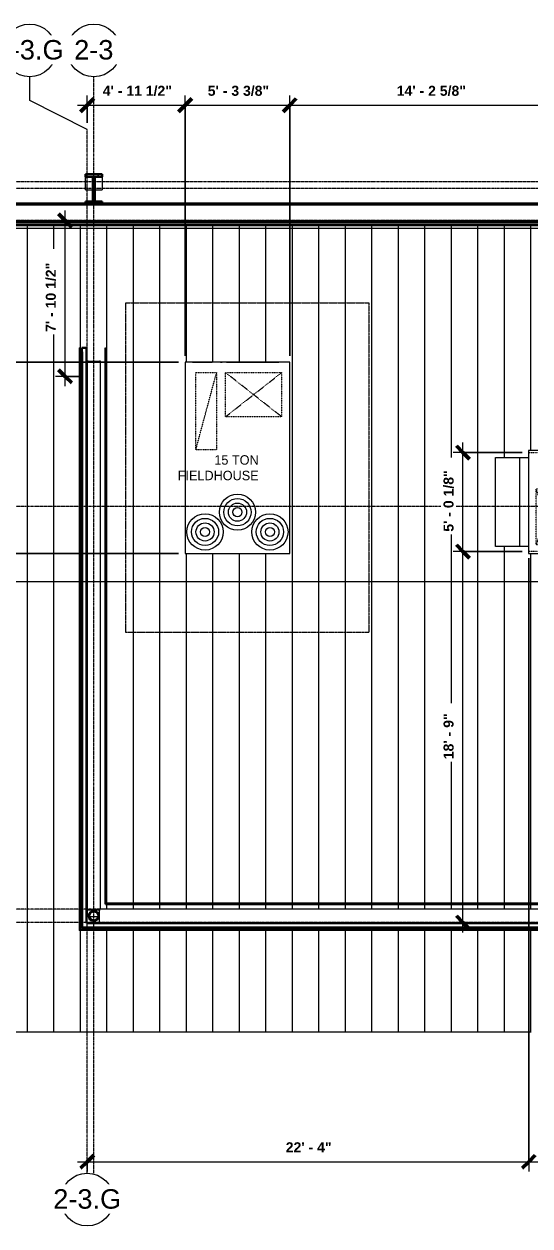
# Model space of a CAD drawing. Header units: inches. Extents: x 21290 to 29398, y -23522 to -20467.
# Drawn here: x 27099 to 27407, y -22979 to -22250 of the extents above; entities that cross this region are included whole.
import ezdxf

# ---------------------------------------------------------------- set-up
doc = ezdxf.new("R2010")
doc.units = ezdxf.units.IN
doc.header["$MEASUREMENT"] = 0
for name, pattern in [('Dash', [0.25, 0.125, -0.125]), ('Grid Line 1_2_', [0.875, 0.5, -0.125, 0.125, -0.125]), ('Hidden', [0.28125, 0.1875, -0.09375])]:
    doc.linetypes.add(name, pattern=pattern)
for name, color, linetype, lineweight in [('A-ANNO-DIMS', 211, 'Continuous', 9), ('A-ANNO-DIMS-64', 211, 'Continuous', 9), ('A-ROOF', 132, 'Continuous', 13), ('A-ROOF-PATT', 132, 'Continuous', 13), ('A-WALL', 113, 'Continuous', 13), ('G-ANNO-SYMB', 111, 'Continuous', 9), ('M-EQPM', 50, 'Continuous', 13), ('M-EQPM-HDLN', 50, 'Dash', 9), ('M-EQPM-IDEN', 50, 'Continuous', 9), ('S-BEAM', 12, 'Continuous', 13), ('S-COLS', 52, 'Continuous', 13), ('S-GRID', 1, 'Continuous', 9), ('S-GRID-IDEN', 1, 'Continuous', 9)]:
    doc.layers.add(name, color=color, linetype=linetype, lineweight=lineweight)
doc.styles.add('Arial_2', font='arial.ttf', dxfattribs={"height": 11.802395})
doc.styles.add('Arial_B', font='arialbd.ttf', dxfattribs={"height": 6.088537})
doc.styles.add('Century Gothic_1', font='GOTHIC.TTF', dxfattribs={"height": 5.748447})
doc.dimstyles.new('OD_Dimension', dxfattribs={"dimscale": 12, "dimtxt": 6, "dimasz": 0.666667, "dimexe": 0.5, "dimexo": 0.333333, "dimgap": 0.333333, "dimtad": 1, "dimdec": 3, "dimrnd": 0.125, "dimzin": 1, "dimdsep": 46, "dimlunit": 4, "dimtxsty": 'Arial_B', "dimblk1": 'OBLIQUE', "dimblk2": 'OBLIQUE', "dimsah": 1, "dimcen": 0.09, "dimdle": 0.5, "dimazin": 0, "dimtfac": 1, "dimtdec": 4, "dimtix": 1, "dimtmove": 0, "dimatfit": 3, "dimfxl": 1, "dimtvp": 1, "dimtfill": 1, "dimfrac": 2, "dimtolj": 1, "dimtzin": 0, "dimlwd": 13, "dimlwe": 13, "dimarcsym": 2})
doc.dimstyles.new('OD_Dimension_1', dxfattribs={"dimscale": 12, "dimtxt": 6, "dimasz": 0.666667, "dimexe": 0.5, "dimexo": 0.333333, "dimgap": 0.333333, "dimtad": 1, "dimdec": 3, "dimrnd": 0.125, "dimzin": 1, "dimdsep": 46, "dimlunit": 4, "dimtxsty": 'Arial_B', "dimblk1": 'OBLIQUE', "dimblk2": 'OBLIQUE', "dimsah": 1, "dimcen": 0.09, "dimdle": 0.5, "dimazin": 0, "dimtfac": 1, "dimtdec": 4, "dimtix": 1, "dimtmove": 0, "dimatfit": 3, "dimfxl": 1, "dimtvp": 1, "dimtfill": 1, "dimfrac": 2, "dimtolj": 1, "dimtzin": 0, "dimlwd": 13, "dimlwe": 13, "dimarcsym": 2})
doc.dimstyles.new('OD_Dimension_2', dxfattribs={"dimscale": 12, "dimtxt": 6, "dimasz": 0.666667, "dimexe": 0.5, "dimexo": 0.333333, "dimgap": 0.333333, "dimtad": 1, "dimdec": 3, "dimrnd": 0.125, "dimzin": 1, "dimdsep": 46, "dimlunit": 4, "dimtxsty": 'Arial_B', "dimblk1": 'OBLIQUE', "dimblk2": 'OBLIQUE', "dimsah": 1, "dimcen": 0.09, "dimdle": 0.5, "dimazin": 0, "dimtfac": 1, "dimtdec": 4, "dimtix": 1, "dimtmove": 0, "dimatfit": 3, "dimfxl": 1, "dimtvp": 1, "dimtfill": 1, "dimfrac": 2, "dimtolj": 1, "dimtzin": 0, "dimlwd": 13, "dimlwe": 13, "dimarcsym": 2})
pattern_1 = [(225, (27141.822, -22360.053), (6.3356768, -6.3356768), []), (225, (27141.822, -22369.653), (6.3356768, -6.3356768), [])]

# ---------------------------------------------------------------- blocks, each defined once
blk = doc.blocks.new('Carrier_48TC_Standard_Efficiency_Gas_Heat_Electric_Cooling_Packaged_Rooftop_Unit_3_to_15_nominal_tons - 15 ton 48TC__16-873539-Roof Low - Callout 6')
at = {"layer": 'M-EQPM', "color": 63, "linetype": 'Hidden', "lineweight": 18}
for p, q in [((-105.94, -79.69), (-105.94, 67.69)), ((-105.94, 67.69), (93.94, 67.69)), ((93.94, 67.69), (93.94, -79.69)), ((93.94, -79.69), (-105.94, -79.69))]:
    blk.add_line(p, q, dxfattribs=at)
at = {"layer": 'M-EQPM', "color": 63, "lineweight": 18}
for p, q in [((57.94, 31.69), (-57.94, 31.69)), ((-57.94, 31.69), (-57.94, -31.69)), ((57.94, -31.69), (57.94, 31.69)), ((58.06, 27.31), (57.94, 27.31)), ((58.06, 27.31), (58.06, 15.44)), ((57.94, 15.44), (58.06, 15.44)), ((58.06, 10.34), (57.94, 10.34)), ((57.94, 9.29), (58.06, 9.29)), ((58.06, 10.32), (58.06, 10.34)), ((58.06, 10.34), (58.06, 9.29)), ((58.06, 9.29), (58.06, 9.31)), ((58.06, 6.69), (57.94, 6.69)), ((58.06, 6.69), (58.06, -25.06)), ((57.94, -25.06), (58.06, -25.06)), ((-57.94, -31.69), (57.94, -31.69))]:
    blk.add_line(p, q, dxfattribs=at)
for centre, radius in [((-44.94, 19.69), 11), ((-44.94, 19.69), 8.25), ((-44.94, 19.69), 5.5), ((-44.94, 19.69), 2.75), ((-32.94, 0), 11), ((-32.94, 0), 8.25), ((-32.94, 0), 5.5), ((-32.94, 0), 2.75), ((-44.94, -19.69), 11), ((-44.94, -19.69), 8.25), ((-44.94, -19.69), 5.5), ((-44.94, -19.69), 2.75)]:
    blk.add_circle(centre, radius, dxfattribs=at)
at = {"layer": 'M-EQPM-HDLN', "color": 63, "lineweight": 18}
for p, q in [((4.81, 25.31), (51.69, 12.69)), ((4.81, 12.69), (4.81, 25.31)), ((4.81, 25.31), (51.69, 25.31)), ((51.69, 25.31), (51.69, 12.69)), ((51.69, 12.69), (4.81, 12.69)), ((24.94, -26.81), (51.69, 7.19)), ((24.94, 7.19), (51.69, -26.81)), ((24.94, -26.81), (24.94, 7.19)), ((24.94, 7.19), (51.69, 7.19)), ((51.69, 7.19), (51.69, -26.81)), ((51.69, -26.81), (24.94, -26.81))]:
    blk.add_line(p, q, dxfattribs=at)
blk = doc.blocks.new('he3xrtf - 115 V Single Phase-880047-Roof Low - Callout 6')
at = {"layer": 'M-EQPM', "color": 63, "lineweight": 18}
for p, q in [((28.63, 31.19), (-28.62, 31.19)), ((-28.62, 31.19), (-28.62, -31.19)), ((28.63, -31.19), (28.63, 31.19)), ((28.63, 27), (33.75, 27)), ((28.63, -27), (28.63, 27)), ((33.75, 27), (48.5, 27)), ((33.75, 27), (33.75, -27)), ((48.5, 27), (48.5, -27)), ((-45.37, -4), (-28.62, -4)), ((-45.37, -4), (-45.37, -22)), ((-28.62, -4), (-28.62, -22)), ((-28.62, -22), (-45.37, -22)), ((-38.75, -27.81), (-38.75, -23.81)), ((-28.62, -23.81), (-38.75, -23.81)), ((-38.75, -27.81), (-28.62, -27.81)), ((33.75, -27), (28.63, -27)), ((48.5, -27), (33.75, -27)), ((-28.62, -31.19), (28.63, -31.19))]:
    blk.add_line(p, q, dxfattribs=at)
at = {"layer": 'M-EQPM-HDLN', "color": 63, "lineweight": 18}
for p, q in [((-28.44, -30.06), (-28.44, 30.06)), ((-28.44, 30.06), (28.44, 30.06)), ((28.44, 30.06), (28.44, -30.06)), ((23.84, 26.09), (12.84, -7.91)), ((12.84, 26.09), (23.84, -7.91)), ((12.84, -7.91), (12.84, 26.09)), ((12.84, 26.09), (23.84, 26.09)), ((23.84, 26.09), (23.84, -7.91)), ((-17.16, -7.78), (-5.16, -19.78)), ((-5.16, -7.78), (-17.16, -19.78)), ((-17.16, -19.78), (-17.16, -7.78)), ((-17.16, -7.78), (-5.16, -7.78)), ((-5.16, -7.78), (-5.16, -19.78)), ((23.84, -7.91), (12.84, -7.91)), ((-5.16, -19.78), (-17.16, -19.78)), ((28.44, -30.06), (-28.44, -30.06))]:
    blk.add_line(p, q, dxfattribs=at)
blk = doc.blocks.new('Girt_C - 8_D-1755906-Roof Low - Callout 6')
at = {"layer": 'S-BEAM', "color": 63, "lineweight": 18}
for p, q in [((26272.64, -22787.3), (25694.89, -22787.3)), ((25694.89, -22795.12), (25694.89, -22787.49)), ((26272.64, -22787.3), (26272.64, -22787.49)), ((26272.64, -22787.49), (26272.64, -22795.12)), ((25694.89, -22795.3), (25694.89, -22795.12)), ((25694.89, -22795.3), (26272.64, -22795.3)), ((26272.64, -22795.12), (26272.64, -22795.3))]:
    blk.add_line(p, q, dxfattribs=at)
blk = doc.blocks.new('Girt_C - 8_D-1757616-Roof Low - Callout 6')
at = {"layer": 'S-BEAM', "color": 63, "lineweight": 18}
for p, q in [((25687.39, -22455.33), (25687.39, -22787.8)), ((25687.39, -22455.33), (25687.58, -22455.33)), ((25687.58, -22455.33), (25695.2, -22455.33)), ((25695.2, -22455.33), (25695.39, -22455.33)), ((25695.39, -22787.36), (25695.39, -22455.33)), ((25687.58, -22787.8), (25687.39, -22787.8)), ((25695.2, -22787.8), (25687.58, -22787.8))]:
    blk.add_line(p, q, dxfattribs=at)
blk = doc.blocks.new('columns and girder2 - one-1334686-Roof Low - Callout 6')
at = {"layer": 'S-BEAM', "lineweight": 9}
h = blk.add_hatch(dxfattribs=at)
h.set_pattern_fill('FP_25', color=253, style=0, pattern_type=2)
h.set_pattern_definition(pattern_1)
h.paths.add_polyline_path([(0, -1.25), (-5, -1.25), (-5, -2), (5, -2), (5, -1.25)], flags=0)
h.paths.add_polyline_path([(-5, -17.03), (-5, -18.55), (5, -18.55), (5, -17.03)], flags=0)
h = blk.add_hatch(dxfattribs=at)
h.set_pattern_fill('FP_25', color=253, style=0, pattern_type=2)
h.set_pattern_definition(pattern_1)
h.paths.add_polyline_path([(-0.63, -2), (-0.63, -17.03), (0.62, -17.03), (0.62, -2)], flags=0)
at = {"layer": 'S-BEAM', "color": 250, "lineweight": 30}
for p, q in [((-5, -1.25), (-5, -2)), ((-5, -2), (5, -2)), ((0.62, -2), (-0.63, -2)), ((-0.63, -2), (-0.63, -17.03)), ((0.62, -17.03), (0.62, -2)), ((5, -2), (5, -1.25)), ((5, -17.03), (-5, -17.03)), ((-5, -17.03), (-5, -18.55)), ((-5, -18.55), (5, -18.55)), ((-0.63, -17.03), (0.62, -17.03)), ((5, -18.55), (5, -17.03))]:
    blk.add_line(p, q, dxfattribs=at)
at = {"layer": 'S-BEAM', "color": 63, "lineweight": 18}
for p, q in [((-5, -17.03), (-5, -9.2)), ((-0.63, -9.2), (-5, -9.2)), ((5, -9.2), (0.62, -9.2)), ((5, -9.2), (5, -17.03))]:
    blk.add_line(p, q, dxfattribs=at)
blk = doc.blocks.new('Girt_C - 8_D-1762565-Roof Low - Callout 6')
at = {"layer": 'S-BEAM', "color": 63, "lineweight": 18}
for p, q in [((25687.97, -22454.93), (25687.39, -22454.95)), ((25687.39, -22454.95), (25687.39, -22455.09)), ((25687.39, -22455.09), (25687.39, -22455.33)), ((25687.5, -22454.95), (25688.04, -22454.94)), ((25687.5, -22455.09), (25687.5, -22454.95)), ((25695.2, -22455.09), (25687.58, -22455.09)), ((25687.58, -22455.1), (25695.2, -22455.1)), ((25688.04, -22454.94), (25687.97, -22454.93)), ((25688.04, -22454.94), (25688.04, -22455.1)), ((25694.82, -22454.93), (25694.75, -22454.94)), ((25694.75, -22454.94), (25695.28, -22454.95)), ((25694.75, -22454.94), (25694.75, -22455.1)), ((25695.39, -22454.95), (25694.82, -22454.93)), ((25695.28, -22454.95), (25695.28, -22455.09)), ((25695.39, -22455.09), (25695.39, -22454.95)), ((25695.39, -22455.33), (25695.39, -22455.09)), ((25687.39, -22787.8), (25687.39, -22791.83)), ((25688.5, -22791.84), (25687.58, -22791.84)), ((25694.05, -22791.84), (25688.73, -22791.84)), ((25694.89, -22791.84), (25694.28, -22791.84))]:
    blk.add_line(p, q, dxfattribs=at)
for centre, major_axis, start_param, end_param in [((25687.58, -22455.09), (0.188, 0), 3.141593, 4.712389), ((25687.58, -22455.09), (0.0782, 0), 3.194692, 4.712389), ((25695.2, -22455.09), (-0.0782, 0), 1.570796, 3.104544), ((25695.2, -22455.09), (0.188, 0), 4.712389, 6.283185), ((25687.58, -22791.83), (0.188, 0), 3.141593, 4.712389)]:
    blk.add_ellipse(centre, major_axis=major_axis, ratio=0.041607, start_param=start_param, end_param=end_param, dxfattribs=at)
blk = doc.blocks.new('Girt_Z - 10_D-1732176-Roof Low - Callout 6')
at = {"layer": 'S-BEAM', "color": 63, "lineweight": 18}
for p, q in [((26271.39, -22359.55), (25632.09, -22359.55)), ((26272.89, -22360.13), (25632.09, -22360.13)), ((26272.89, -22360.2), (25632.09, -22360.2)), ((26272.89, -22359.55), (26272.04, -22359.55)), ((26272.89, -22359.55), (26272.89, -22360.13)), ((26272.89, -22360.13), (26272.89, -22360.2)), ((26272.89, -22360.2), (26272.89, -22369.37)), ((25632.09, -22369.55), (26272.89, -22369.55)), ((26272.89, -22369.37), (26272.89, -22369.55))]:
    blk.add_line(p, q, dxfattribs=at)
blk = doc.blocks.new('Grid - Grid Head - Circle-14747-Roof Low - Callout 6')
at = {"layer": 'S-GRID-IDEN'}
blk.add_circle((0, 0), 0.25, dxfattribs=at)
blk = doc.blocks.new('DIMBLOCK1-Roof Low - Callout 6')
at = {"layer": 'A-ANNO-DIMS-64', "lineweight": 13}
for p, q in [((27131.82, -22299.62), (27197.32, -22299.62)), ((27137.82, -22310.37), (27137.82, -22293.62)), ((27137.82, -22299.62), (27137.82, -22310.37)), ((27197.32, -22451.55), (27197.32, -22293.62)), ((27197.32, -22299.62), (27197.32, -22451.55))]:
    blk.add_line(p, q, dxfattribs=at)
at = {"layer": 'A-ANNO-DIMS-64', "lineweight": 50}
for p, q in [((27137.82, -22299.62), (27133.82, -22303.62)), ((27137.82, -22299.62), (27141.82, -22295.62)), ((27197.32, -22299.62), (27193.32, -22303.62)), ((27197.32, -22299.62), (27201.32, -22295.62))]:
    blk.add_line(p, q, dxfattribs=at)
at = {"layer": 'A-ANNO-DIMS-64', "color": 0, "lineweight": 13, "insert": (27147.24, -22287.82), "char_height": 6.0885, "width": 48.8, "attachment_point": 1, "line_spacing_factor": 0.938532, "style": 'Arial_B', "bg_fill": 3, "box_fill_scale": 1.25, "bg_fill_color": 0, "bg_fill_transparency": 0}
blk.add_mtext('4\' - 11 1/2"', dxfattribs=at)
blk = doc.blocks.new('_Oblique')
at = {"color": 0, "linetype": 'ByBlock', "lineweight": -2}
blk.add_line((-0.5, -0.5), (0.5, 0.5), dxfattribs=at)
blk = doc.blocks.new('DIMBLOCK2-Roof Low - Callout 6')
at = {"layer": 'A-ANNO-DIMS-64', "lineweight": 50}
for p, q in [((27197.32, -22299.62), (27193.32, -22303.62)), ((27197.32, -22299.62), (27201.32, -22295.62)), ((27260.7, -22299.62), (27256.7, -22303.62)), ((27260.7, -22299.62), (27264.7, -22295.62))]:
    blk.add_line(p, q, dxfattribs=at)
at = {"layer": 'A-ANNO-DIMS-64', "lineweight": 13}
for p, q in [((27197.32, -22451.55), (27197.32, -22293.62)), ((27197.32, -22299.62), (27260.7, -22299.62)), ((27197.32, -22299.62), (27197.32, -22451.55)), ((27260.7, -22451.55), (27260.7, -22293.62)), ((27260.7, -22299.62), (27260.7, -22451.55))]:
    blk.add_line(p, q, dxfattribs=at)
at = {"layer": 'A-ANNO-DIMS-64', "color": 0, "lineweight": 13, "insert": (27210.96, -22287.82), "char_height": 6.0885, "width": 43.3143, "attachment_point": 1, "line_spacing_factor": 0.938532, "style": 'Arial_B', "bg_fill": 3, "box_fill_scale": 1.25, "bg_fill_color": 0, "bg_fill_transparency": 0}
blk.add_mtext('5\' - 3 3/8"', dxfattribs=at)
blk = doc.blocks.new('DIMBLOCK3-Roof Low - Callout 6')
at = {"layer": 'A-ANNO-DIMS-64', "lineweight": 50}
for p, q in [((27260.7, -22299.62), (27256.7, -22303.62)), ((27260.7, -22299.62), (27264.7, -22295.62)), ((27431.32, -22299.62), (27427.32, -22303.62)), ((27431.32, -22299.62), (27435.32, -22295.62))]:
    blk.add_line(p, q, dxfattribs=at)
at = {"layer": 'A-ANNO-DIMS-64', "lineweight": 13}
for p, q in [((27260.7, -22451.55), (27260.7, -22293.62)), ((27260.7, -22299.62), (27431.32, -22299.62)), ((27260.7, -22299.62), (27260.7, -22451.55)), ((27431.32, -22297.97), (27431.32, -22305.62)), ((27431.32, -22299.62), (27431.32, -22316.82))]:
    blk.add_line(p, q, dxfattribs=at)
at = {"layer": 'A-ANNO-DIMS-64', "color": 0, "lineweight": 13, "insert": (27325.68, -22287.82), "char_height": 6.0885, "width": 48.8, "attachment_point": 1, "line_spacing_factor": 0.938532, "style": 'Arial_B', "bg_fill": 3, "box_fill_scale": 1.25, "bg_fill_color": 0, "bg_fill_transparency": 0}
blk.add_mtext('14\' - 2 5/8"', dxfattribs=at)
blk = doc.blocks.new('DIMBLOCK12-Roof Low - Callout 6')
at = {"layer": 'A-ANNO-DIMS-64', "lineweight": 50}
for p, q in [((27365.87, -22570.32), (27361.87, -22566.32)), ((27365.87, -22570.32), (27369.87, -22574.32)), ((27365.87, -22795.3), (27361.87, -22791.3)), ((27365.87, -22795.3), (27369.87, -22799.3))]:
    blk.add_line(p, q, dxfattribs=at)
at = {"layer": 'A-ANNO-DIMS-64', "lineweight": 13}
for p, q in [((27401.76, -22570.32), (27359.87, -22570.32)), ((27365.87, -22801.3), (27365.87, -22570.32)), ((27365.87, -22570.32), (27401.76, -22570.32)), ((27364.22, -22795.3), (27371.87, -22795.3)), ((27365.87, -22795.3), (27364.22, -22795.3))]:
    blk.add_line(p, q, dxfattribs=at)
at = {"layer": 'A-ANNO-DIMS-64', "color": 0, "lineweight": 13, "insert": (27354.07, -22696.29), "char_height": 6.089, "width": 32.3429, "attachment_point": 1, "rotation": 90, "line_spacing_factor": 0.938532, "style": 'Arial_B', "bg_fill": 3, "box_fill_scale": 1.25, "bg_fill_color": 0, "bg_fill_transparency": 0}
blk.add_mtext('18\' - 9"', dxfattribs=at)
blk = doc.blocks.new('DIMBLOCK13-Roof Low - Callout 6')
at = {"layer": 'A-ANNO-DIMS-64', "lineweight": 13}
for p, q in [((27401.76, -22510.2), (27359.87, -22510.2)), ((27365.87, -22570.32), (27365.87, -22504.2)), ((27365.87, -22510.2), (27401.76, -22510.2)), ((27401.76, -22570.32), (27359.87, -22570.32)), ((27365.87, -22570.32), (27401.76, -22570.32))]:
    blk.add_line(p, q, dxfattribs=at)
at = {"layer": 'A-ANNO-DIMS-64', "lineweight": 50}
for p, q in [((27365.87, -22510.2), (27361.87, -22506.2)), ((27365.87, -22510.2), (27369.87, -22514.2)), ((27365.87, -22570.32), (27361.87, -22566.32)), ((27365.87, -22570.32), (27369.87, -22574.32))]:
    blk.add_line(p, q, dxfattribs=at)
at = {"layer": 'A-ANNO-DIMS-64', "color": 0, "lineweight": 13, "insert": (27354.07, -22558.31), "char_height": 6.0885, "width": 43.3143, "attachment_point": 1, "rotation": 90, "line_spacing_factor": 0.938532, "style": 'Arial_B', "bg_fill": 3, "box_fill_scale": 1.25, "bg_fill_color": 0, "bg_fill_transparency": 0}
blk.add_mtext('5\' - 0 1/8"', dxfattribs=at)
blk = doc.blocks.new('DIMBLOCK14-Roof Low - Callout 6')
at = {"layer": 'A-ANNO-DIMS-64', "lineweight": 13}
for p, q in [((27405.76, -22574.32), (27405.76, -22946.41)), ((27405.76, -22940.41), (27405.76, -22574.32)), ((27131.82, -22940.41), (27405.76, -22940.41)), ((27137.82, -22938.75), (27137.82, -22946.41)), ((27137.82, -22940.41), (27137.82, -22938.75))]:
    blk.add_line(p, q, dxfattribs=at)
at = {"layer": 'A-ANNO-DIMS-64', "lineweight": 50}
for p, q in [((27137.82, -22940.41), (27133.82, -22944.41)), ((27137.82, -22940.41), (27141.82, -22936.41)), ((27405.76, -22940.41), (27401.76, -22944.41)), ((27405.76, -22940.41), (27409.76, -22936.41))]:
    blk.add_line(p, q, dxfattribs=at)
at = {"layer": 'A-ANNO-DIMS-64', "color": 0, "lineweight": 13, "insert": (27258.31, -22928.61), "char_height": 6.089, "width": 32.3429, "attachment_point": 1, "line_spacing_factor": 0.938532, "style": 'Arial_B', "bg_fill": 3, "box_fill_scale": 1.25, "bg_fill_color": 0, "bg_fill_transparency": 0}
blk.add_mtext('22\' - 4"', dxfattribs=at)
blk = doc.blocks.new('DIMBLOCK15-Roof Low - Callout 6')
at = {"layer": 'A-ANNO-DIMS-64', "lineweight": 13}
for p, q in [((27405.76, -22574.32), (27405.76, -22946.41)), ((27405.76, -22940.41), (27405.76, -22574.32)), ((27462.63, -22574.32), (27462.63, -22946.41)), ((27462.63, -22940.41), (27462.63, -22574.32)), ((27405.76, -22940.41), (27462.63, -22940.41))]:
    blk.add_line(p, q, dxfattribs=at)
at = {"layer": 'A-ANNO-DIMS-64', "lineweight": 50}
for p, q in [((27405.76, -22940.41), (27401.76, -22944.41)), ((27405.76, -22940.41), (27409.76, -22936.41)), ((27462.63, -22940.41), (27458.63, -22944.41)), ((27462.63, -22940.41), (27466.63, -22936.41))]:
    blk.add_line(p, q, dxfattribs=at)
at = {"layer": 'A-ANNO-DIMS-64', "color": 0, "lineweight": 13, "insert": (27416.15, -22928.61), "char_height": 6.0885, "width": 43.3143, "attachment_point": 1, "line_spacing_factor": 0.938532, "style": 'Arial_B', "bg_fill": 3, "box_fill_scale": 1.25, "bg_fill_color": 0, "bg_fill_transparency": 0}
blk.add_mtext('4\' - 8 7/8"', dxfattribs=at)
blk = doc.blocks.new('DIMBLOCK17-Roof Low - Callout 6')
at = {"layer": 'A-ANNO-DIMS-64', "lineweight": 50}
for p, q in [((27124.48, -22369.55), (27120.48, -22365.55)), ((27124.48, -22369.55), (27128.48, -22373.55)), ((27124.48, -22464.08), (27120.48, -22460.08)), ((27124.48, -22464.08), (27128.48, -22468.08))]:
    blk.add_line(p, q, dxfattribs=at)
at = {"layer": 'A-ANNO-DIMS-64', "lineweight": 13}
for p, q in [((27124.48, -22470.08), (27124.48, -22363.55)), ((27122.82, -22369.55), (27130.48, -22369.55)), ((27124.48, -22369.55), (27122.82, -22369.55)), ((27134.82, -22464.08), (27118.48, -22464.08)), ((27124.48, -22464.08), (27134.82, -22464.08))]:
    blk.add_line(p, q, dxfattribs=at)
at = {"layer": 'A-ANNO-DIMS-64', "color": 0, "lineweight": 13, "insert": (27112.67, -22437.15), "char_height": 6.0885, "width": 48.8, "attachment_point": 1, "rotation": 90, "line_spacing_factor": 0.938532, "style": 'Arial_B', "bg_fill": 3, "box_fill_scale": 1.25, "bg_fill_color": 0, "bg_fill_transparency": 0}
blk.add_mtext('7\' - 10 1/2"', dxfattribs=at)
blk = doc.blocks.new('DIMBLOCK20-Roof Low - Callout 6')
at = {"layer": 'A-ANNO-DIMS-64', "lineweight": 50}
for p, q in [((27064.71, -22455.55), (27060.71, -22451.55)), ((27064.71, -22455.55), (27068.71, -22459.55)), ((27064.71, -22571.43), (27060.71, -22567.43)), ((27064.71, -22571.43), (27068.71, -22575.43))]:
    blk.add_line(p, q, dxfattribs=at)
at = {"layer": 'A-ANNO-DIMS-64', "lineweight": 13}
for p, q in [((27193.32, -22455.55), (27058.71, -22455.55)), ((27064.71, -22577.43), (27064.71, -22455.55)), ((27064.71, -22455.55), (27193.32, -22455.55)), ((27193.32, -22571.43), (27058.71, -22571.43)), ((27064.71, -22571.43), (27193.32, -22571.43))]:
    blk.add_line(p, q, dxfattribs=at)
at = {"layer": 'A-ANNO-DIMS-64', "color": 0, "lineweight": 13, "insert": (27052.91, -22531.54), "char_height": 6.0885, "width": 43.3143, "attachment_point": 1, "rotation": 90, "line_spacing_factor": 0.938532, "style": 'Arial_B', "bg_fill": 3, "box_fill_scale": 1.25, "bg_fill_color": 0, "bg_fill_transparency": 0}
blk.add_mtext('9\' - 7 7/8"', dxfattribs=at)
blk = doc.blocks.new('DIMBLOCK21-Roof Low - Callout 6')
at = {"layer": 'A-ANNO-DIMS-64', "lineweight": 50}
for p, q in [((27064.71, -22369.55), (27060.71, -22365.55)), ((27064.71, -22369.55), (27068.71, -22373.55)), ((27064.71, -22455.55), (27060.71, -22451.55)), ((27064.71, -22455.55), (27068.71, -22459.55))]:
    blk.add_line(p, q, dxfattribs=at)
at = {"layer": 'A-ANNO-DIMS-64', "lineweight": 13}
for p, q in [((27064.71, -22455.55), (27064.71, -22363.55)), ((27063.05, -22369.55), (27070.71, -22369.55)), ((27064.71, -22369.55), (27063.05, -22369.55)), ((27193.32, -22455.55), (27058.71, -22455.55)), ((27064.71, -22455.55), (27193.32, -22455.55))]:
    blk.add_line(p, q, dxfattribs=at)
at = {"layer": 'A-ANNO-DIMS-64', "color": 0, "lineweight": 13, "insert": (27052.91, -22423.74), "char_height": 6.089, "width": 26.8571, "attachment_point": 1, "rotation": 90, "line_spacing_factor": 0.938532, "style": 'Arial_B', "bg_fill": 3, "box_fill_scale": 1.25, "bg_fill_color": 0, "bg_fill_transparency": 0}
blk.add_mtext('7\' - 2"', dxfattribs=at)

msp = doc.modelspace()

# ---------------------------------------------------------------- hatches: boundary and pattern name
at = {"layer": 'A-ROOF-PATT', "lineweight": 9}
h = msp.add_hatch(dxfattribs=at)
h.set_pattern_fill('FP_20', color=43, style=0, pattern_type=2)
h.set_pattern_definition([(90, (1450.73, -40.069), (-16.082, 1e-15), [])])
h.paths.add_polyline_path([(27437.3415, -22885.6153), (27744.8221, -22885.6153), (27744.8221, -22799.1778), (27723.0721, -22799.1778), (27723.0721, -22798.6153), (27134.5096, -22798.6153), (27134.5096, -22446.6778), (27137.3221, -22446.6778), (27137.3221, -22795.8028), (27720.1346, -22795.8028), (27720.1346, -22795.3028), (27145.3221, -22795.2777), (27145.3221, -22791.8404), (27144.7152, -22791.8404), (27144.5891, -22792.4578), (27143.9435, -22793.4241), (27142.9702, -22794.0744), (27141.8221, -22794.3028), (27140.6672, -22794.0698), (27139.7008, -22793.4241), (27139.0505, -22792.4509), (27138.9291, -22791.8404), (27137.8221, -22791.8326), (27137.8473, -22454.9527), (27138.4681, -22454.9356), (27138.4681, -22455.0933), (27145.1773, -22455.0933), (27145.1773, -22454.9357), (27145.8221, -22454.9544), (27145.8221, -22787.3028), (27720.1346, -22787.3028), (27720.1346, -22784.1778), (27148.9471, -22784.1778), (27148.9471, -22446.6778), (27149.5096, -22446.6778), (27149.5096, -22783.6153), (27720.1346, -22783.6153), (27720.1346, -22372.8028), (27082.5255, -22372.8028), (27082.5255, -22861.6153), (27407.3221, -22861.6153), (27407.3221, -22885.6153)], flags=0)
h.paths.add_polyline_path([(27725.6295, -22800.1153), (27133.0096, -22800.1153), (27133.0096, -22446.6778), (27133.5721, -22446.6778), (27133.5721, -22799.5528), (27734.8221, -22799.5528), (27734.8221, -22800.1153)], flags=0)
h.paths.add_polyline_path([(27722.3221, -22795.8028), (27722.3221, -22795.3028), (27720.6971, -22795.3028), (27720.6971, -22795.8028)], flags=0)
h.paths.add_polyline_path([(27141.8221, -22794.0698), (27142.881, -22793.8592), (27143.7787, -22793.2594), (27144.3785, -22792.3617), (27144.4822, -22791.8404), (27139.1646, -22791.8533), (27139.2658, -22792.3617), (27139.8656, -22793.2594), (27140.7633, -22793.8592)], flags=0)
h.paths.add_polyline_path([(27720.6971, -22787.3028), (27722.3221, -22787.3028), (27722.3221, -22784.1778), (27720.6971, -22784.1778)], flags=0)
h.paths.add_polyline_path([(27722.3221, -22783.6153), (27722.3221, -22372.9278), (27723.0721, -22372.9278), (27723.0721, -22372.8028), (27720.6971, -22372.8028), (27720.6971, -22783.6153)], flags=0)
h.paths.add_polyline_path([(27603.6615, -22738.3028), (27580.1971, -22738.3028), (27580.1971, -22678.8028), (27668.3221, -22678.8028), (27668.3221, -22683.8028), (27668.4471, -22683.8028), (27668.4471, -22696.4278), (27668.3221, -22696.4278), (27668.3221, -22700.4222), (27668.4471, -22700.4222), (27668.4471, -22701.4334), (27668.3221, -22701.4334), (27668.3221, -22703.6778), (27668.4471, -22703.6778), (27668.4471, -22732.0528), (27668.3221, -22732.0528), (27668.3221, -22738.3028), (27614.7495, -22738.3028)], flags=0)
h.paths.add_polyline_path([(27437.3415, -22571.4467), (27405.5721, -22571.4278), (27405.5721, -22567.2592), (27385.6971, -22567.2592), (27385.6971, -22513.2592), (27405.5721, -22513.2592), (27405.5721, -22509.0717), (27462.8221, -22509.0717), (27462.8221, -22512.4487), (27472.9471, -22512.4487), (27472.9471, -22516.4487), (27462.8221, -22516.4487), (27462.8221, -22518.2592), (27479.5721, -22518.2592), (27479.5721, -22536.2592), (27462.8221, -22536.2592), (27462.8221, -22571.4467)], flags=0)
h.paths.add_polyline_path([(27245.8104, -22571.4278), (27197.3221, -22571.4278), (27197.3221, -22455.5528), (27201.6971, -22455.5528), (27201.6971, -22455.4278), (27213.5721, -22455.4278), (27213.5721, -22455.5528), (27218.6915, -22455.5528), (27218.6915, -22455.4278), (27219.7027, -22455.4278), (27219.7027, -22455.5528), (27222.3221, -22455.5528), (27222.3221, -22455.4278), (27254.0721, -22455.4278), (27254.0721, -22455.5528), (27260.6971, -22455.5528), (27260.6971, -22571.4278), (27245.9159, -22571.4278)], flags=0)
h.paths.add_polyline_path([(27645.0644, -22571.4278), (27604.9471, -22571.4278), (27604.9471, -22455.5528), (27609.3221, -22455.5528), (27609.3221, -22455.4278), (27621.1971, -22455.4278), (27621.1971, -22455.5528), (27626.3165, -22455.5528), (27626.3165, -22455.4278), (27627.3277, -22455.4278), (27627.3277, -22455.5528), (27629.9471, -22455.5528), (27629.9471, -22455.4278), (27661.6971, -22455.4278), (27661.6971, -22455.5528), (27668.3221, -22455.5528), (27668.3221, -22571.4278), (27645.2034, -22571.4278)], flags=0)
at = {"layer": 'S-COLS', "lineweight": 9}
h = msp.add_hatch(dxfattribs=at)
h.set_pattern_fill('FP_24', color=253, style=0, pattern_type=2)
h.set_pattern_definition([(45, (1450.432, 0), (-6.3356768, 6.3356768), []), (45, (1450.432, 9.6), (-6.3356768, 6.3356768), [])])
h.paths.add_polyline_path([(27141.8221, -22794.3028), (27142.9702, -22794.0744), (27143.9435, -22793.4241), (27144.5938, -22792.4509), (27144.8221, -22791.3028), (27144.5938, -22790.1548), (27143.9435, -22789.1815), (27142.9702, -22788.5312), (27141.8221, -22788.3028), (27140.6741, -22788.5312), (27139.7008, -22789.1815), (27139.0505, -22790.1548), (27138.8221, -22791.3028), (27139.0505, -22792.4509), (27139.7008, -22793.4241), (27140.6741, -22794.0744)], flags=0)
h.paths.add_polyline_path([(27141.8221, -22794.0698), (27140.7633, -22793.8592), (27139.8656, -22793.2594), (27139.2658, -22792.3617), (27139.0551, -22791.3028), (27139.2658, -22790.2439), (27139.8656, -22789.3462), (27140.7633, -22788.7464), (27141.8221, -22788.5358), (27142.881, -22788.7464), (27143.7787, -22789.3462), (27144.3785, -22790.2439), (27144.5891, -22791.3028), (27144.3785, -22792.3617), (27143.7787, -22793.2594), (27142.881, -22793.8592)], flags=0)

# ---------------------------------------------------------------- linework, layer by layer
at = {"layer": 'A-ROOF', "color": 63, "lineweight": 18}
msp.add_line((27082.5255, -22861.6153), (27407.3221, -22861.6153), dxfattribs=at)
at = {"layer": 'A-WALL', "color": 63, "lineweight": 18}
for p, q in [((27082.5255, -22358.8028), (27717.5223, -22358.8028)), ((27720.1346, -22372.8028), (27082.5255, -22372.8028)), ((27133.0096, -22446.6778), (27133.0096, -22800.1153)), ((27133.0096, -22446.6778), (27133.5096, -22446.6778)), ((27149.0096, -22446.6778), (27149.5096, -22446.6778)), ((27149.5096, -22446.6778), (27149.5096, -22783.6153)), ((27149.0096, -22784.1153), (27149.5096, -22783.6153)), ((27720.1346, -22783.6153), (27149.5096, -22783.6153)), ((27133.0096, -22800.1153), (27133.5096, -22799.6153)), ((27734.8221, -22800.1153), (27133.0096, -22800.1153))]:
    msp.add_line(p, q, dxfattribs=at)
at = {"layer": 'A-WALL', "color": 250, "lineweight": 30}
for p, q in [((27723.0096, -22370.3028), (27082.5255, -22370.3028)), ((27082.5255, -22371.8776), (27723.0096, -22371.8776)), ((27133.5721, -22446.6778), (27133.5096, -22446.6778)), ((27133.5096, -22446.6778), (27133.5096, -22799.6153)), ((27133.5721, -22799.5528), (27133.5721, -22446.6778)), ((27137.3221, -22446.6778), (27134.5096, -22446.6778)), ((27134.5096, -22446.6778), (27134.5096, -22798.6153)), ((27134.8221, -22449.1778), (27134.5096, -22449.1778)), ((27134.8221, -22449.1778), (27134.8221, -22798.3028)), ((27137.3221, -22795.8028), (27137.3221, -22446.6778)), ((27149.0096, -22446.6778), (27148.9471, -22446.6778)), ((27148.9471, -22446.6778), (27148.9471, -22784.1778)), ((27149.0096, -22784.1153), (27149.0096, -22446.6778)), ((27149.0096, -22784.1153), (27148.9471, -22784.1778)), ((27148.9471, -22784.1778), (27723.8235, -22784.1778)), ((27723.8235, -22784.1153), (27149.0096, -22784.1153)), ((27133.5721, -22799.5528), (27133.5096, -22799.6153)), ((27133.5096, -22799.6153), (27734.8221, -22799.6153)), ((27734.8221, -22799.5528), (27133.5721, -22799.5528)), ((27134.5096, -22798.6153), (27734.8221, -22798.6153)), ((27735.1346, -22798.3028), (27134.8221, -22798.3028)), ((27734.8221, -22795.8028), (27137.3221, -22795.8028))]:
    msp.add_line(p, q, dxfattribs=at)
at = {"layer": 'G-ANNO-SYMB'}
for p, q in [((27810.2224, -22374.357), (27018.5433, -22374.357)), ((27806.3913, -22588.6303), (27018.5433, -22588.6303))]:
    msp.add_line(p, q, dxfattribs=at)
at = {"layer": 'S-COLS', "color": 250, "lineweight": 30}
for radius, start, end in [(3, 0, 180), (3, 180, 0), (2.767, 0, 180), (2.767, 180, 0)]:
    msp.add_arc((27141.8221, -22791.3028), radius, start, end, dxfattribs=at)
at = {"layer": 'S-GRID'}
for p, q in [((27102.8923, -22296.7181), (27102.8923, -22282.3743)), ((27137.8221, -22314.3743), (27102.8923, -22296.7181))]:
    msp.add_line(p, q, dxfattribs=at)
at = {"layer": 'S-GRID', "linetype": 'Grid Line 1_2_'}
for p, q in [((27141.8221, -22947.3692), (27141.8221, -22282.3743)), ((27141.8221, -22947.3692), (27141.8221, -22282.3743)), ((27137.8221, -22947.3692), (27137.8221, -22314.3743)), ((27856.615, -22346.0528), (27018.0433, -22346.0528)), ((27856.615, -22350.0528), (27018.0433, -22350.0528)), ((27856.615, -22359.5528), (27018.0433, -22359.5528)), ((27856.615, -22359.5528), (27018.0433, -22359.5528)), ((27856.615, -22369.5528), (27018.0433, -22369.5528)), ((27856.615, -22543.0528), (27018.0433, -22543.0528)), ((27856.615, -22543.0528), (27018.0433, -22543.0528)), ((27856.615, -22787.3028), (27018.0433, -22787.3028)), ((27856.615, -22787.3028), (27018.0433, -22787.3028)), ((27856.615, -22795.3028), (27050.0433, -22795.3028)), ((27856.615, -22795.3028), (27050.0433, -22795.3028))]:
    msp.add_line(p, q, dxfattribs=at)

# ---------------------------------------------------------------- block references
at = {"layer": 'M-EQPM', "color": 63, "lineweight": 18}
for name, p, rotation in [('Carrier_48TC_Standard_Efficiency_Gas_Heat_Electric_Cooling_Packaged_Rooftop_Unit_3_to_15_nominal_tons - 15 ton 48TC__16-873539-Roof Low - Callout 6', (27229.0096, -22513.4903), 89.99999999999962), ('he3xrtf - 115 V Single Phase-880047-Roof Low - Callout 6', (27434.1971, -22540.2592), 180)]:
    msp.add_blockref(name, p, dxfattribs=dict(at, rotation=rotation))
at = {"layer": 'S-BEAM', "color": 63, "lineweight": 18, "rotation": 180}
msp.add_blockref('columns and girder2 - one-1334686-Roof Low - Callout 6', (27141.8221, -22360.0528), dxfattribs=at)
at = {"layer": 'S-BEAM', "color": 63, "lineweight": 18}
for name in ['Girt_Z - 10_D-1732176-Roof Low - Callout 6', 'Girt_C - 8_D-1762565-Roof Low - Callout 6', 'Girt_C - 8_D-1757616-Roof Low - Callout 6', 'Girt_C - 8_D-1755906-Roof Low - Callout 6']:
    msp.add_blockref(name, (1450.4319, 0), dxfattribs=at)
at = {"layer": 'S-GRID-IDEN', "xscale": 63.99999999999997, "yscale": 63.99999999999997, "zscale": 63.99999999999997}
for p in [(27102.8923, -22266.3743), (27141.8221, -22266.3743), (27137.8221, -22963.3692)]:
    msp.add_blockref('Grid - Grid Head - Circle-14747-Roof Low - Callout 6', p, dxfattribs=at)

# ---------------------------------------------------------------- next in the draw order: texts
at = {"layer": 'S-GRID-IDEN', "char_height": 11.8024, "attachment_point": 2, "line_spacing_factor": 0.938532, "style": 'Arial_2', "bg_fill": 3, "box_fill_scale": 1.25, "bg_fill_color": 0, "bg_fill_transparency": 0}
for s, insert, width in [('1-3', (27141.8191, -22260.0831), 28.368), ('2-3.G', (27137.8191, -22957.0779), 49.104)]:
    msp.add_mtext(s, dxfattribs=dict(at, insert=insert, width=width))

# ---------------------------------------------------------------- next in the draw order: dimensions: what is measured, and where the dimension line sits
at = {"layer": 'A-ANNO-DIMS', "lineweight": 13}
dim = msp.add_linear_dim(base=(27197.3221, -22299.6225), p1=(27137.8221, -22314.3743), p2=(27197.3221, -22455.5528), dimstyle='OD_Dimension', override={"dimpost": '<>', "dimfxl": 153.204483}, dxfattribs=at)
dim.commit()
dim.dimension.update_dxf_attribs({"geometry": 'DIMBLOCK1-Roof Low - Callout 6', "text_midpoint": (27167.5721, -22292.4744)})
dim = msp.add_linear_dim(base=(27365.8724, -22570.3217), p1=(27360.2155, -22795.3028), p2=(27405.7596, -22570.3217), angle=90, dimstyle='OD_Dimension', override={"dimpost": '<>', "dimfxl": 229.544707}, dxfattribs=at)
dim.commit()
dim.dimension.update_dxf_attribs({"geometry": 'DIMBLOCK12-Roof Low - Callout 6', "text_midpoint": (27358.7617, -22682.8122)})

# ---------------------------------------------------------------- next in the draw order: block references
at = {"layer": 'S-GRID-IDEN', "xscale": 63.99999999999997, "yscale": 63.99999999999997, "zscale": 63.99999999999997}
msp.add_blockref('Grid - Grid Head - Circle-14747-Roof Low - Callout 6', (27141.8221, -22266.3743), dxfattribs=at)

# ---------------------------------------------------------------- next in the draw order: dimensions: what is measured, and where the dimension line sits
at = {"layer": 'A-ANNO-DIMS', "lineweight": 13}
dim = msp.add_linear_dim(base=(27260.6971, -22299.6225), p1=(27197.3221, -22455.5528), p2=(27260.6971, -22455.5528), dimstyle='OD_Dimension', override={"dimpost": '<>', "dimfxl": 63.375}, dxfattribs=at)
dim.commit()
dim.dimension.update_dxf_attribs({"geometry": 'DIMBLOCK2-Roof Low - Callout 6', "text_midpoint": (27229.0096, -22292.4723)})
for base, p1, p2, dimstyle, override, picture, middle in [((27124.4752, -22369.5528), (27138.8221, -22464.0766), (27118.8183, -22369.5528), 'OD_Dimension_2', {"dimpost": '<>', "dimfxl": 96.617314}, 'DIMBLOCK17-Roof Low - Callout 6', (27117.3271, -22416.8147)), ((27365.8724, -22510.1967), (27405.7596, -22570.3217), (27405.7596, -22510.1967), 'OD_Dimension', {"dimpost": '<>', "dimfxl": 60.125}, 'DIMBLOCK13-Roof Low - Callout 6', (27358.7222, -22540.2592))]:
    dim = msp.add_linear_dim(base=base, p1=p1, p2=p2, angle=90, dimstyle=dimstyle, override=override, dxfattribs=at)
    dim.commit()
    dim.dimension.update_dxf_attribs({"geometry": picture, "text_midpoint": middle})

# ---------------------------------------------------------------- next in the draw order: texts
at = {"layer": 'S-GRID-IDEN', "insert": (27141.8191, -22260.0831), "char_height": 11.8024, "width": 28.368, "attachment_point": 2, "line_spacing_factor": 0.938532, "style": 'Arial_2', "bg_fill": 3, "box_fill_scale": 1.25, "bg_fill_color": 0, "bg_fill_transparency": 0}
msp.add_mtext('2-3', dxfattribs=at)

# ---------------------------------------------------------------- next in the draw order: dimensions: what is measured, and where the dimension line sits
at = {"layer": 'A-ANNO-DIMS', "lineweight": 13}
for base, p1, p2, dimstyle, override, picture, middle in [((27431.3221, -22299.6225), (27260.6971, -22455.5528), (27431.3221, -22293.9656), 'OD_Dimension_1', {"dimpost": '<>', "dimfxl": 234.996399}, 'DIMBLOCK3-Roof Low - Callout 6', (27346.0096, -22292.4723)), ((27405.7596455958, -22940.4109008435), (27137.8221455958, -22934.754046594), (27405.7596455958, -22570.3216867133), 'OD_Dimension', {"dimpost": '<>', "dimfxl": 452.328917}, 'DIMBLOCK14-Roof Low - Callout 6', (27271.7908955958, -22933.3541727305))]:
    dim = msp.add_linear_dim(base=base, p1=p1, p2=p2, dimstyle=dimstyle, override=override, dxfattribs=at)
    dim.commit()
    dim.dimension.update_dxf_attribs({"geometry": picture, "text_midpoint": middle})

# ---------------------------------------------------------------- next in the draw order: texts
at = {"layer": 'S-GRID-IDEN', "insert": (27102.8892, -22260.0831), "char_height": 11.8024, "width": 49.104, "attachment_point": 2, "line_spacing_factor": 0.938532, "style": 'Arial_2', "bg_fill": 3, "box_fill_scale": 1.25, "bg_fill_color": 0, "bg_fill_transparency": 0}
msp.add_mtext('2-3.G', dxfattribs=at)

# ---------------------------------------------------------------- next in the draw order: dimensions: what is measured, and where the dimension line sits
at = {"layer": 'A-ANNO-DIMS', "lineweight": 13}
dim = msp.add_linear_dim(base=(27064.7089, -22455.5528), p1=(27197.3221, -22571.4278), p2=(27197.3221, -22455.5528), angle=90, dimstyle='OD_Dimension', override={"dimpost": '<>', "dimfxl": 115.875}, dxfattribs=at)
dim.commit()
dim.dimension.update_dxf_attribs({"geometry": 'DIMBLOCK20-Roof Low - Callout 6', "text_midpoint": (27057.5587, -22513.4903)})
dim = msp.add_linear_dim(base=(27462.6346, -22940.4109), p1=(27405.7596, -22570.3217), p2=(27462.6346, -22570.3217), dimstyle='OD_Dimension', override={"dimpost": '<>', "dimfxl": 56.875}, dxfattribs=at)
dim.commit()
dim.dimension.update_dxf_attribs({"geometry": 'DIMBLOCK15-Roof Low - Callout 6', "text_midpoint": (27434.1971, -22933.2607)})

# ---------------------------------------------------------------- next in the draw order: texts
at = {"layer": 'M-EQPM-IDEN', "insert": (27241.8695, -22511.8901), "char_height": 5.74845, "width": 53.784, "attachment_point": 3, "line_spacing_factor": 0.984117, "style": 'Century Gothic_1'}
msp.add_mtext('15 TON\\PFIELDHOUSE', dxfattribs=at)

# ---------------------------------------------------------------- next in the draw order: dimensions: what is measured, and where the dimension line sits
at = {"layer": 'A-ANNO-DIMS', "lineweight": 13}
dim = msp.add_linear_dim(base=(27064.7089, -22369.5528), p1=(27197.3221, -22455.5528), p2=(27059.0521, -22369.5528), angle=90, dimstyle='OD_Dimension', override={"dimpost": '<>', "dimfxl": 162.833089}, dxfattribs=at)
dim.commit()
dim.dimension.update_dxf_attribs({"geometry": 'DIMBLOCK21-Roof Low - Callout 6', "text_midpoint": (27057.6522, -22412.5528)})

doc.saveas('drawing.dxf')
